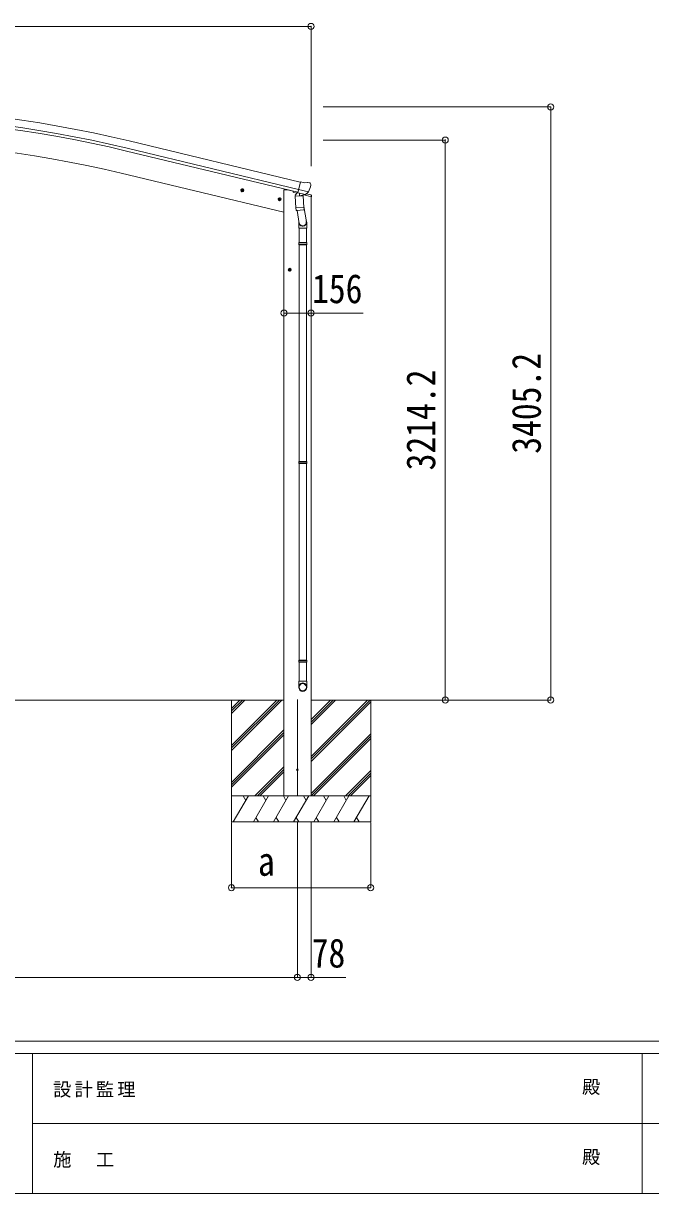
# Model space of a CAD drawing. Units: millimetres at full size. Extents: x -9783 to 9892, y -6828 to 6752.
# Drawn here: x -4022 to -420, y -6828 to -110 of the extents above; entities that cross this region are included whole.
import ezdxf
from ezdxf.enums import TextEntityAlignment as Align

# ---------------------------------------------------------------- set-up
doc = ezdxf.new("R2010")
doc.units = ezdxf.units.MM
doc.header["$LTSCALE"] = 35
doc.header["$PDMODE"] = 32
doc.header["$PDSIZE"] = 35
for name, color, linetype, lineweight in [('0-0_0', 7, 'Continuous', 9), ('0-1_本体', 4, 'Continuous', 9), ('0-2_部品', 7, 'Continuous', 9), ('0-8_PARTS2', 2, 'Continuous', 9), ('0-A_寸法', 6, 'Continuous', 9), ('F-0_240', 7, 'Continuous', 9)]:
    doc.layers.add(name, color=color, linetype=linetype, lineweight=lineweight)
doc.styles.add('ＭＳ ゴシック', font='')
doc.styles.get('ＭＳ ゴシック').set_extended_font_data('MS Gothic')

msp = doc.modelspace()

# ---------------------------------------------------------------- linework, layer by layer
at = {"layer": '0-0_0'}
for p, q in [((-7605.81, -3994.46), (-2526.66, -3994.46)), ((-2826.94, -3994.46), (-2826.94, -4694.46)), ((-2826.94, -4255.19), (-2566.21, -3994.46)), ((-2826.94, -4269.33), (-2552.07, -3994.46)), ((-2826.94, -4283.47), (-2537.93, -3994.46)), ((-2826.94, -4071.34), (-2750.06, -3994.46)), ((-2826.94, -4057.2), (-2764.2, -3994.46)), ((-2826.94, -4043.06), (-2778.34, -3994.46)), ((-2370.16, -3994.46), (-1938.78, -3994.46)), ((-2370.16, -4318.91), (-2045.71, -3994.46)), ((-2370.16, -4333.05), (-2031.57, -3994.46)), ((-2370.16, -4135.06), (-2229.56, -3994.46)), ((-2370.16, -4120.92), (-2243.7, -3994.46)), ((-2370.16, -4106.78), (-2257.84, -3994.46)), ((-2370.16, -4347.19), (-2026.94, -4003.98)), ((-2026.94, -3994.46), (-2026.94, -4694.46)), ((-2826.94, -4467.32), (-2526.16, -4166.54)), ((-2826.94, -4481.46), (-2526.16, -4180.68)), ((-2826.94, -4495.61), (-2526.16, -4194.83)), ((-2370.16, -4531.04), (-2026.94, -4187.82)), ((-2369.44, -4544.46), (-2026.94, -4201.96)), ((-2355.3, -4544.46), (-2026.94, -4216.11)), ((-2691.95, -4544.46), (-2526.16, -4378.67)), ((-2677.81, -4544.46), (-2526.16, -4392.81)), ((-2663.66, -4544.46), (-2526.16, -4406.96)), ((-2171.45, -4544.46), (-2026.94, -4399.95)), ((-2157.31, -4544.46), (-2026.94, -4414.1)), ((-2143.16, -4544.46), (-2026.94, -4428.24)), ((-2026.94, -4544.46), (-2826.94, -4544.46)), ((-2816.65, -4694.46), (-2730.05, -4544.46)), ((-2745.05, -4570.44), (-2760.05, -4544.46)), ((-2701.18, -4694.46), (-2614.58, -4544.46)), ((-2629.58, -4570.44), (-2644.58, -4544.46)), ((-2585.71, -4694.46), (-2499.11, -4544.46)), ((-2514.11, -4570.44), (-2529.11, -4544.46)), ((-2493.94, -4544.46), (-2359.94, -4544.46)), ((-2470.24, -4694.46), (-2383.64, -4544.46)), ((-2398.64, -4570.44), (-2413.64, -4544.46)), ((-2354.77, -4694.46), (-2268.17, -4544.46)), ((-2283.17, -4570.44), (-2298.17, -4544.46)), ((-2239.3, -4694.46), (-2152.7, -4544.46)), ((-2182.7, -4544.46), (-2167.7, -4570.44)), ((-2123.83, -4694.46), (-2037.23, -4544.46)), ((-2826.94, -4694.46), (-2026.94, -4694.46)), ((-2686.18, -4668.48), (-2671.18, -4694.46)), ((-2570.71, -4668.48), (-2555.71, -4694.46)), ((-2455.24, -4668.48), (-2440.24, -4694.46)), ((-2339.77, -4668.48), (-2324.77, -4694.46)), ((-2224.3, -4668.48), (-2209.3, -4694.46)), ((-2108.83, -4668.48), (-2093.83, -4694.46))]:
    msp.add_line(p, q, dxfattribs=at)
at = {"layer": '0-1_本体'}
for p, q in [((-3415.08, -784.68), (-2431.83, -1020.74)), ((-3429.08, -843.02), (-2445.84, -1079.08)), ((-3425.15, -826.66), (-2441.91, -1062.71)), ((-3036.87, -1071.91), (-3459.66, -970.4)), ((-2526.16, -1194.52), (-3036.87, -1071.91)), ((-2526.16, -1065.08), (-2506.16, -1065.08)), ((-2526.16, -4544.46), (-2526.16, -1065.08)), ((-2505.66, -1065.08), (-2472.39, -1073.07)), ((-2370.16, -4544.46), (-2370.16, -1104.22))]:
    msp.add_line(p, q, dxfattribs=at)
for radius in [7073, 7029.83, 7013, 6882]:
    msp.add_arc((-5066.23, -7662.25), radius, 76.5, 103.5, dxfattribs=at)
at = {"layer": '0-2_部品'}
for p, q in [((-2774.57, -1065.97), (-2755.13, -1070.64)), ((-2766.98, -1061.11), (-2772.15, -1066.56)), ((-2767.19, -1078.03), (-2762.52, -1058.59)), ((-2759.68, -1062.87), (-2766.98, -1061.11)), ((-2762.72, -1075.51), (-2757.55, -1070.06)), ((-2757.55, -1070.06), (-2759.68, -1062.87)), ((-2472.89, -1072.59), (-2472.89, -1075.74)), ((-2384.51, -1076.95), (-2442.01, -1063.14)), ((-2405.51, -1025.33), (-2431.44, -1019.1)), ((-2405.51, -1025.33), (-2392.25, -1022.63)), ((-2377.77, -1025.82), (-2390.95, -1022.65)), ((-2374.67, -1028.07), (-2370.81, -1034.36)), ((-2370.45, -1036.64), (-2370.73, -1037.79)), ((-2560.65, -1117.33), (-2541.21, -1122)), ((-2553.06, -1112.47), (-2558.23, -1117.92)), ((-2553.26, -1129.39), (-2548.6, -1109.94)), ((-2545.76, -1114.22), (-2553.06, -1112.47)), ((-2548.8, -1126.86), (-2543.63, -1121.42)), ((-2543.63, -1121.42), (-2545.76, -1114.22)), ((-2450.85, -1084.97), (-2469.05, -1080.6)), ((-2461.58, -1102.51), (-2415.89, -1099.31)), ((-2456.91, -1169.34), (-2461.58, -1102.51)), ((-2447.16, -1080.74), (-2460.48, -1096.05)), ((-2460.48, -1096.05), (-2460.03, -1102.4)), ((-2446.22, -1080.67), (-2447.16, -1080.74)), ((-2443.14, -1083.14), (-2444.67, -1082.78)), ((-2406.43, -1091.95), (-2443.14, -1083.14)), ((-2437.19, -1084.97), (-2436.16, -1099.57)), ((-2408.97, -1093.96), (-2434.79, -1100.4)), ((-2417.67, -1096.13), (-2417.44, -1099.42)), ((-2415.89, -1099.31), (-2411.22, -1166.15)), ((-2404.07, -1092.43), (-2411.59, -1090.62)), ((-2368.33, -1104.78), (-2411.14, -1094.5)), ((-2408.27, -1092.18), (-2408.22, -1092.92)), ((-2404.9, -1092.32), (-2406.43, -1091.95)), ((-2401.36, -1091.86), (-2384.98, -1077.37)), ((-2397.57, -1088.51), (-2370.63, -1094.97)), ((-2368.33, -1097.89), (-2368.33, -1104.78)), ((-2456.91, -1169.34), (-2411.22, -1166.15)), ((-2456.89, -1169.34), (-2456.01, -1182.04)), ((-2412.2, -1180.75), (-2453.9, -1183.67)), ((-2450.36, -1183.42), (-2437.74, -1258.22)), ((-2411.58, -1161.03), (-2397.04, -1248.89)), ((-2410.36, -1178.61), (-2411.23, -1166.15)), ((-2410.75, -1179.97), (-2410.75, -1179.97)), ((-2440.89, -1251.4), (-2440.89, -1286.06)), ((-2394.89, -1286.06), (-2394.89, -1251.7)), ((-2440.89, -1286.06), (-2394.89, -1286.06)), ((-2438.89, -1286.06), (-2438.89, -1368.71)), ((-2396.89, -1286.06), (-2396.89, -1368.71)), ((-2440.89, -1370.71), (-2439.89, -1368.71)), ((-2440.89, -1370.71), (-2394.89, -1370.71)), ((-2440.89, -1370.71), (-2440.89, -1378.71)), ((-2440.89, -1378.71), (-2394.89, -1378.71)), ((-2440.89, -1378.71), (-2439.89, -1380.71)), ((-2439.89, -1368.71), (-2395.89, -1368.71)), ((-2439.89, -1380.71), (-2395.89, -1380.71)), ((-2438.89, -1380.71), (-2438.89, -2624.9)), ((-2396.89, -1380.71), (-2396.89, -2624.9)), ((-2394.89, -1370.71), (-2395.89, -1368.71)), ((-2502.4, -1524.58), (-2482.4, -1524.58)), ((-2496.15, -1518.08), (-2499.9, -1524.58)), ((-2488.64, -1518.08), (-2496.15, -1518.08)), ((-2492.4, -1534.58), (-2492.4, -1514.58)), ((-2484.89, -1524.58), (-2488.64, -1518.08)), ((-2488.64, -1531.08), (-2484.89, -1524.58)), ((-2440.89, -2626.9), (-2439.89, -2624.9)), ((-2440.89, -2626.9), (-2394.89, -2626.9)), ((-2440.89, -2626.9), (-2440.89, -2634.9)), ((-2440.89, -2634.9), (-2394.89, -2634.9)), ((-2440.89, -2634.9), (-2439.89, -2636.9)), ((-2439.89, -2624.9), (-2395.89, -2624.9)), ((-2439.89, -2636.9), (-2395.89, -2636.9)), ((-2438.89, -2636.9), (-2438.89, -3765.09)), ((-2396.89, -2636.9), (-2396.89, -3765.09)), ((-2394.89, -2626.9), (-2395.89, -2624.9)), ((-2440.89, -3767.09), (-2439.89, -3765.09)), ((-2440.89, -3767.09), (-2394.89, -3767.09)), ((-2440.89, -3767.09), (-2440.89, -3775.09)), ((-2440.89, -3775.09), (-2394.89, -3775.09)), ((-2440.89, -3775.09), (-2439.89, -3777.09)), ((-2439.89, -3765.09), (-2395.89, -3765.09)), ((-2439.89, -3777.09), (-2395.89, -3777.09)), ((-2438.89, -3777.09), (-2438.89, -3887.09)), ((-2396.89, -3777.09), (-2396.89, -3887.09)), ((-2394.89, -3767.09), (-2395.89, -3765.09)), ((-2440.89, -3921.23), (-2440.89, -3887.09)), ((-2440.89, -3887.09), (-2394.89, -3887.09)), ((-2394.89, -3921.23), (-2394.89, -3887.09))]:
    msp.add_line(p, q, dxfattribs=at)
for points in [[(-2772.15, -1066.56), (-2770.02, -1073.75), (-2762.72, -1075.51)], [(-2436.87, -1084.55), (-2446.59, -1082.22), (-2431.44, -1019.1)], [(-2558.23, -1117.92), (-2556.1, -1125.11), (-2548.8, -1126.86)], [(-2436.87, -1084.55), (-2436.63, -1084.7), (-2411.87, -1090.65), (-2411.59, -1090.62)], [(-2384.24, -1076.37), (-2384.82, -1077.22), (-2384.98, -1077.37)], [(-2394.89, -1370.71), (-2394.89, -1378.71), (-2395.89, -1380.71)], [(-2499.9, -1524.58), (-2496.15, -1531.08), (-2488.64, -1531.08)], [(-2394.89, -2626.9), (-2394.89, -2634.9), (-2395.89, -2636.9)], [(-2394.89, -3767.09), (-2394.89, -3775.09), (-2395.89, -3777.09)]]:
    msp.add_lwpolyline(points, dxfattribs=at)
for centre, radius in [((-2764.85, -1068.31), 8.5), ((-2764.85, -1068.31), 7.7), ((-2764.85, -1068.31), 6.5), ((-2550.93, -1119.67), 8.5), ((-2550.93, -1119.67), 7.7), ((-2550.93, -1119.67), 6.5), ((-2492.4, -1524.58), 8.5), ((-2492.4, -1524.58), 7.7), ((-2492.4, -1524.58), 6.5)]:
    msp.add_circle(centre, radius, dxfattribs=at)
at = {"layer": '0-2_部品', "color": 4}
msp.add_circle((-2448.66, -4394.46), 4.5, dxfattribs=at)
at = {"layer": '0-2_部品'}
for centre, radius, start, end in [((-2391.65, -1025.57), 3, 76.5, 101.5), ((-2567.53, -990.54), 202.4, 334.90875, 346.5), ((-2378.93, -1030.68), 5, 31.5, 76.5), ((-2467.89, -1075.74), 5, 180, 256.5), ((-2444.55, -1082.29), 0.5, 221.23754, 256.5), ((-2437.78, -1085.05), 0.604, 7.79405, 79.40158), ((-2435.14, -1099.43), 1.03, 188.03431, 289.96103), ((-2409.22, -1092.99), 1, 284, 4), ((-2407.77, -1092.15), 0.5, 76.5, 184), ((-2404.79, -1091.84), 0.5, 256.5, 291.76246), ((-2371.33, -1097.89), 3, 0, 76.5), ((-2454.04, -1181.67), 2, 190.53157, 274), ((-2412.34, -1178.76), 2, 274, 322.59038), ((-2412.3, -1178.79), 1.95, 322.52234, 4.95983), ((-2424.89, -1251.7), 30, 0, 2.54858)]:
    msp.add_arc(centre, radius, start, end, dxfattribs=at)
for centre, major_axis, ratio, start_param, end_param in [((-2373.37, -1035.93), (1.57, -2.57), 0.99628, 0.7835347, 1.5707963), ((-2403.37, -1089.5), (0.73, -2.92), 0.997631, 5.8041905, 5.8929484), ((-2403.4, -1089.38), (-2.63, 3.16), 0.650902, 2.1145521, 2.1873627), ((-2403.35, -1089.6), (0.73, -2.92), 0.997631, 5.965759, 6.7621801), ((-2417.89, -1251.4), (-23, 0), 0.996195, 6.0000678, 10.0103449), ((-2417.89, -1251.4), (-21, 0), 0.996195, 0.3319459, 3.3482706), ((-2417.89, -3919.49), (23, 0), 0.996195, 6.2831853, 9.424778), ((-2417.89, -3921.23), (23, 0), 0.996195, 6.2831853, 9.424778), ((-2417.89, -3921.23), (0, -23.43), 0.981806, 4.712389, 7.8539816)]:
    msp.add_ellipse(centre, major_axis=major_axis, ratio=ratio, start_param=start_param, end_param=end_param, dxfattribs=at)
msp.add_ellipse((-2417.89, -3921.23), major_axis=(-21, 0), ratio=0.996195, dxfattribs=at)
at = {"layer": '0-8_PARTS2', "color": 6}
msp.add_line((-7762.31, -127.56), (-2370.29, -127.56), dxfattribs=at)
at = {"layer": '0-8_PARTS2'}
msp.add_line((-2448.66, -3991.96), (-2448.66, -4546.96), dxfattribs=at)
at = {"layer": '0-A_寸法'}
for p, q in [((-2370.29, -127.56), (-2370.29, -929.9)), ((-993.71, -589.25), (-2300.14, -589.25)), ((-993.71, -3994.46), (-993.71, -589.25)), ((-1599.69, -780.25), (-2300.14, -780.25)), ((-1599.69, -3994.46), (-1599.69, -780.25)), ((-2526.16, -1773.21), (-2370.16, -1773.21)), ((-2370.16, -1773.21), (-2070.16, -1773.21)), ((-1599.69, -3994.46), (-1993.93, -3994.46)), ((-993.71, -3994.46), (-1599.69, -3994.46)), ((-2826.94, -5072.36), (-2826.94, -4697.95)), ((-2448.16, -5587.35), (-2448.16, -4697.95)), ((-2370.16, -5587.35), (-2370.16, -4697.95)), ((-2026.94, -5072.36), (-2026.94, -4697.95)), ((-2026.94, -5072.36), (-2826.94, -5072.36)), ((-7684.31, -5587.35), (-2448.16, -5587.35)), ((-2448.16, -5587.35), (-2370.16, -5587.35)), ((-2370.16, -5587.35), (-2170.16, -5587.35))]:
    msp.add_line(p, q, dxfattribs=at)
for p in [(-2370.29, -127.56), (-993.71, -589.25), (-1599.69, -780.25), (-2526.16, -1773.21), (-2370.16, -1773.21), (-1599.69, -3994.46), (-993.71, -3994.46), (-2826.94, -5072.36), (-2026.94, -5072.36), (-2448.16, -5587.35), (-2370.16, -5587.35)]:
    msp.add_point(p, dxfattribs=at)
at = {"layer": 'F-0_240', "color": 5}
for p, q in [((-9783.03, -5953.1), (9396.97, -5953.1)), ((-9783.03, -6023.1), (6285.75, -6023.1)), ((-3969.25, -6023.1), (-3969.25, -6828.1)), ((-469.25, -6023.1), (-469.25, -6828.1)), ((-3969.25, -6425.6), (3205.75, -6425.6)), ((-9783.03, -6828.1), (9396.97, -6828.1))]:
    msp.add_line(p, q, dxfattribs=at)

# ---------------------------------------------------------------- texts
at = {"layer": '0-A_寸法', "color": 7, "style": 'ＭＳ ゴシック', "width": 0.85}
for s, p in [('156', (-2364.53, -1766.21)), ('a', (-2675.07, -5053.36)), ('78', (-2366.41, -5580.35))]:
    msp.add_text(s, height=166.8, dxfattribs=at).set_placement(p, align=Align.BOTTOM_LEFT)
for s, p in [('3405.2', (-1000.71, -2580.61)), ('3214.2', (-1606.69, -2676.11))]:
    msp.add_text(s, height=166.8, rotation=90, dxfattribs=at).set_placement(p, align=Align.BOTTOM_LEFT)
at = {"layer": 'F-0_240', "style": 'ＭＳ ゴシック'}
for p in [(-814.24, -6276.85), (-814.24, -6679.35)]:
    msp.add_text('殿', height=76.98, dxfattribs=at).set_placement(p, align=Align.BOTTOM_LEFT)
at = {"layer": 'F-0_240', "char_height": 76.98, "attachment_point": 7, "style": 'ＭＳ ゴシック'}
for s, insert in [('\\T1.17;設計監理', (-3851.04, -6276.85)), ('\\T1.17;施\u3000工', (-3851.04, -6679.35))]:
    msp.add_mtext(s, dxfattribs=dict(at, insert=insert))

doc.saveas('drawing.dxf')
